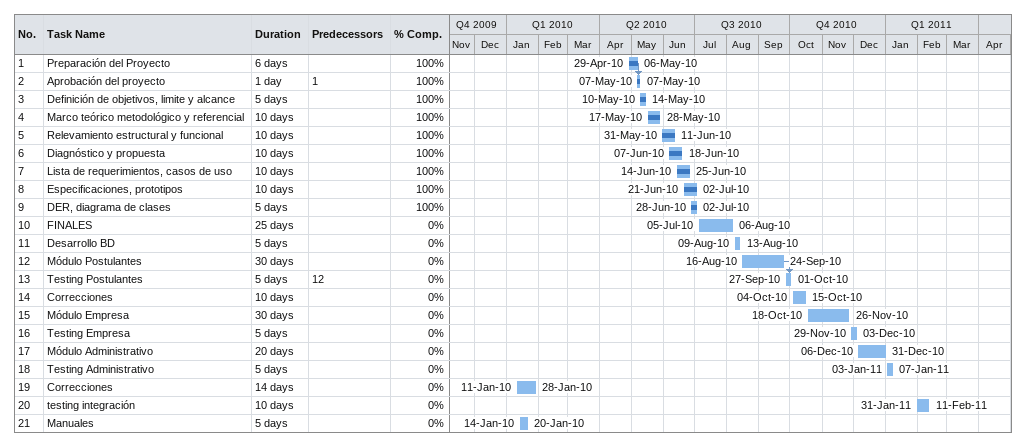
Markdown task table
| ID | Task | Duration | Start | Finish | Predecessors | % complete |
|---|---|---|---|---|---|---|
| 1 | Preparación del Proyecto | 6d | 2010-04-29 | 2010-05-06 |  | 100 |
| 2 | Aprobación del proyecto | 1d | 2010-05-07 | 2010-05-07 | 1 | 100 |
| 3 | Definición de objetivos, limite y alcance | 5d | 2010-05-10 | 2010-05-14 |  | 100 |
| 4 | Marco teórico metodológico y referencial | 10d | 2010-05-17 | 2010-05-28 |  | 100 |
| 5 | Relevamiento estructural y funcional | 10d | 2010-05-31 | 2010-06-11 |  | 100 |
| 6 | Diagnóstico y propuesta | 10d | 2010-06-07 | 2010-06-18 |  | 100 |
| 7 | Lista de requerimientos, casos de uso | 10d | 2010-06-14 | 2010-06-25 |  | 100 |
| 8 | Especificaciones, prototipos | 10d | 2010-06-21 | 2010-07-02 |  | 100 |
| 9 | DER, diagrama de clases | 5d | 2010-06-28 | 2010-07-02 |  | 100 |
| 10 | FINALES | 25d | 2010-07-05 | 2010-08-06 |  | 0 |
| 11 | Desarrollo BD | 5d | 2010-08-09 | 2010-08-13 |  | 0 |
| 12 | Módulo Postulantes | 30d | 2010-08-16 | 2010-09-24 |  | 0 |
| 13 | Testing Postulantes | 5d | 2010-09-27 | 2010-10-01 | 12 | 0 |
| 14 | Correcciones | 10d | 2010-10-04 | 2010-10-15 |  | 0 |
| 15 | Módulo Empresa | 30d | 2010-10-18 | 2010-11-26 |  | 0 |
| 16 | Testing Empresa | 5d | 2010-11-29 | 2010-12-03 |  | 0 |
| 17 | Módulo Administrativo | 20d | 2010-12-06 | 2010-12-31 |  | 0 |
| 18 | Testing Administrativo | 5d | 2011-01-03 | 2011-01-07 |  | 0 |
| 19 | Correcciones | 14d | 2010-01-11 | 2010-01-28 |  | 0 |
| 20 | testing integración | 10d | 2011-01-31 | 2011-02-11 |  | 0 |
| 21 | Manuales | 5d | 2010-01-14 | 2010-01-20 |  | 0 |
